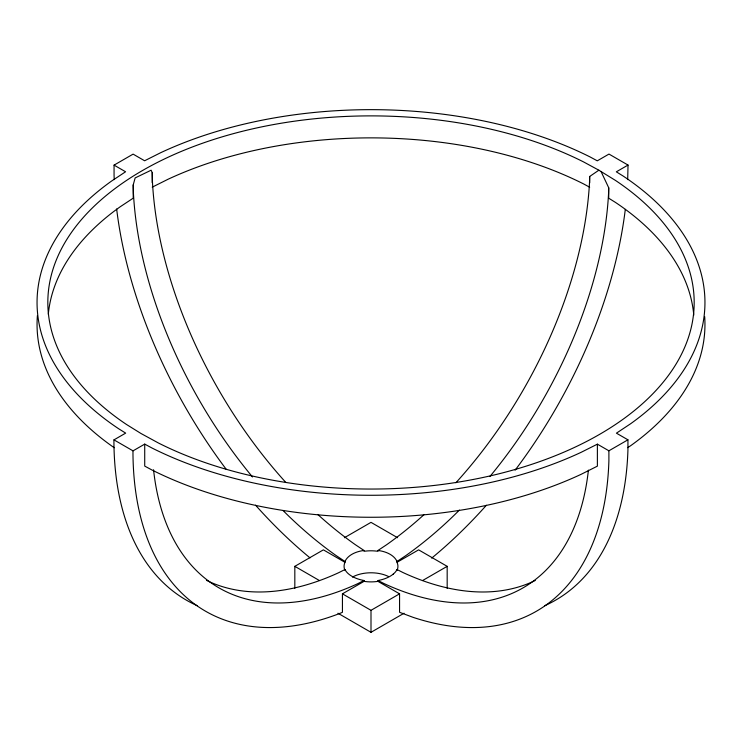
<?xml version="1.0" encoding="UTF-8"?>
<svg xmlns="http://www.w3.org/2000/svg" width="742" height="742" viewBox="0 0 742 742"><rect width="100%" height="100%" fill="white"/><g stroke="black" fill="none" stroke-linecap="round" stroke-linejoin="round"><path stroke-width="1.11" d="M114.231 179.62A350.113 202.139 60 0 1 114.064 175.093L114.064 165.123L125.574 171.764L111.467 181.131A333.946 192.809 0 0 0 118.961 428.959L125.676 433.115L113.971 439.867L113.925 442.158A350.113 202.139 -60 0 0 197.289 605.713M608.894 450.802L597.384 444.161L581.162 452.305A333.946 192.809 0 0 1 151.906 447.973L144.718 444.106L133.022 450.858L132.966 453.158A350.113 202.139 -60 0 0 339.465 613.569L342.433 612.317L342.433 593.832L364.044 581.357L365.185 581.524A26.935 15.545 0 0 0 376.389 581.58L377.966 581.357L399.567 593.832L399.567 612.298L412.951 617.298A350.113 202.139 60 0 0 608.894 460.782L608.894 450.802L627.936 439.811L627.936 449.791A350.113 202.139 60 0 1 544.684 605.722M627.686 179.629L628.029 165.067L608.978 154.076L597.282 160.828L590.094 156.952A333.946 192.809 0 0 0 160.838 152.629L144.616 160.773L133.106 154.123L114.064 165.123M598.859 170.196L583.574 161.923A323.178 186.585 0 0 0 143.002 170.233A323.178 186.585 0 0 0 126.613 424.554L140.999 433.504L158.426 443.002A323.178 186.585 0 0 0 598.998 434.701A323.178 186.585 0 0 0 615.387 180.371L598.859 170.196L589.667 176.485L589.519 182.365A323.178 186.585 -60 0 1 455.876 482.773M601.001 171.43L608.709 187.754L608.57 193.365A323.178 186.585 -60 0 1 489.943 476.447M48.304 314.265A323.178 186.585 0 0 1 120.306 206.703L133.217 198.17L133.217 184.897L135.146 177.922L151.127 170.206L152.231 172.691L152.453 181.957A323.178 186.585 60 0 0 285.809 482.43M206.489 580.355A323.178 186.585 -60 0 0 338.76 572.657L345.002 569.522L344.817 569.977A26.935 15.545 0 0 1 344.919 562.455L345.457 560.525A26.87 16.649 3.9 0 1 363.784 550.508L364.034 551.325L365.611 551.102A26.935 15.545 0 0 1 376.815 551.158L377.956 551.334L377.956 550.481L386.526 544.795A323.178 186.585 -60 0 0 423.886 514.781M535.26 580.485A323.178 186.585 60 0 1 402.897 572.499L397.007 569.522L396.543 570.385A26.898 14.515 -3 0 1 394.215 573.241L393.204 574.141M397.007 569.522L397.081 570.227A26.935 15.545 0 0 0 397.183 562.705L396.998 561.481L405.568 555.786A323.178 186.585 -60 0 0 459.381 510.097M627.704 447.667L630.533 445.794A333.946 192.809 0 0 0 704.677 316.602M628.029 165.067L616.324 171.819L623.039 175.975A333.946 192.809 0 0 1 630.533 423.803L616.426 433.17L627.936 439.811M294.824 588.332L294.824 566.341L323.391 549.85L344.993 562.325M344.409 537.718L371 522.359L397.591 537.718M396.998 562.325L418.609 549.85L447.176 566.341L447.176 588.332M342.433 593.832L371 610.323L399.567 593.832M422.55 580.559L447.176 566.341M337.925 613.217L371 632.314L404.075 613.217M364.044 581.357L364.044 580.513L357.802 583.648A323.178 186.585 -60 0 1 153.557 469.76M152.231 187.16L168.193 179.184A323.178 186.585 0 0 1 583.574 183.914L589.667 187.216M377.966 581.357L378.216 580.485A26.898 14.515 -3 0 0 393.195 574.141M377.956 550.481L378.633 550.564A26.87 16.63 -3.9 0 1 396.682 560.776M364.044 580.513L363.367 580.392A26.888 14.488 3.1 0 1 345.318 570.153M377.966 580.522L383.855 583.49A323.178 186.585 60 0 0 588.406 470.131M113.971 439.867L133.022 450.858M294.824 566.341L319.45 580.559M364.034 550.481L355.13 544.545A323.178 186.585 60 0 1 317.78 514.475M344.993 561.471L336.08 555.545A323.178 186.585 60 0 1 283.082 510.561M345.002 569.522L345.318 570.153M396.682 560.776L396.998 561.481M133.217 184.897L133.412 192.948A323.178 186.585 60 0 0 252.484 476.967M608.709 187.754L608.709 198.207L615.387 202.362A323.178 186.585 0 0 1 693.77 315.118M597.384 444.161L597.384 466.152L581.162 474.296A333.946 192.809 0 0 1 151.906 469.964L144.718 466.097L144.718 444.106M589.667 176.485L589.667 182.922M371 610.323L371 632.314M152.231 172.691L152.231 182.708M625.302 209.374A350.113 202.139 -60 0 1 515.106 470.196M486.362 505.274A350.113 202.139 -60 0 1 431.686 558.114M310.008 557.863A350.113 202.139 60 0 1 255.554 505.181M226.125 469.176A350.113 202.139 60 0 1 116.652 208.994M114.249 447.741A333.946 192.809 0 0 1 37.415 315.489M352.45 577.063A26.935 15.545 0 0 1 388.474 576.497"/></g></svg>
